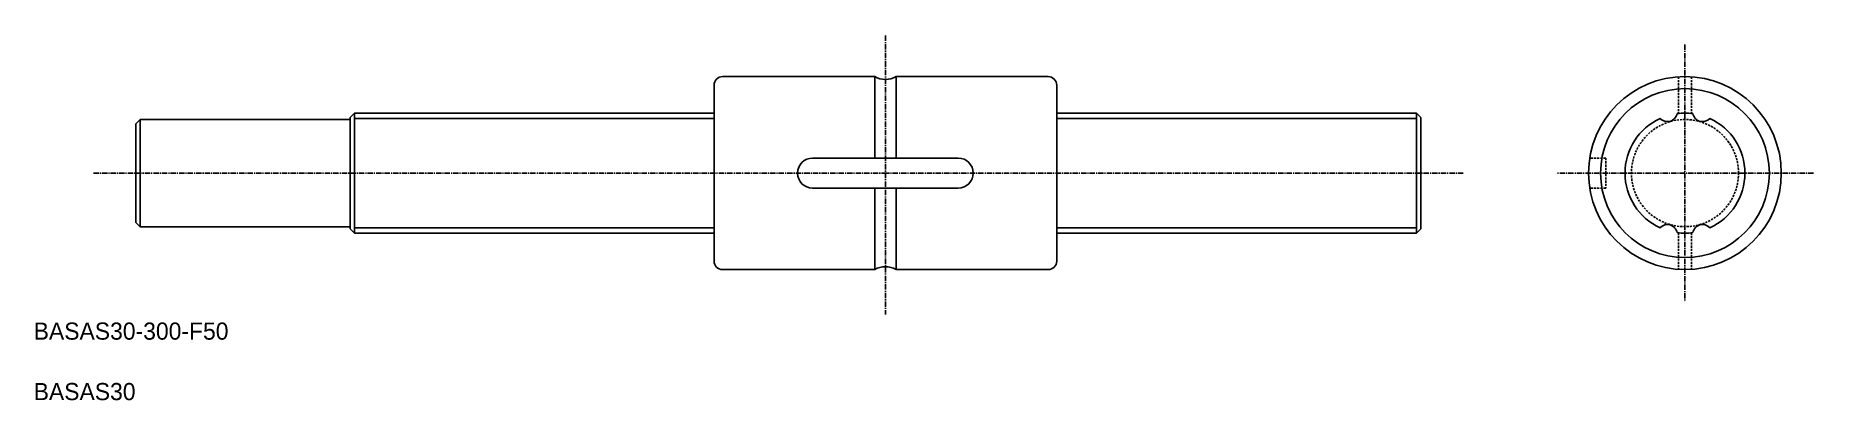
# Model space of a CAD drawing. Extents: x 56 to 471, y 57 to 142.
import ezdxf

# ---------------------------------------------------------------- set-up
doc = ezdxf.new("R2010")
doc.units = 0
doc.linetypes.add('CENTER', pattern=[2, 1.25, -0.25, 0.25, -0.25])
doc.linetypes.add('DASHED', pattern=[0.75, 0.5, -0.25])
doc.layers.get('0').update_dxf_attribs({"linetype": 'CONTINUOUS'})
doc.layers.add('CENTER', color=1, linetype='CENTER')

msp = doc.modelspace()

# ---------------------------------------------------------------- linework, layer by layer
at = {"color": 7, "linetype": 'CONTINUOUS'}
for p, q in [((214.47, 130.52), (214.47, 89.52)), ((216.47, 132.52), (251.97, 132.52)), ((251.97, 113.52), (251.97, 132.52)), ((292.47, 132.52), (256.97, 132.52)), ((256.97, 113.52), (256.97, 132.52)), ((294.47, 130.52), (294.47, 89.52)), ((79.47, 121.52), (80.47, 122.52)), ((79.47, 98.52), (79.47, 121.52)), ((129.47, 122.52), (80.47, 122.52)), ((80.47, 97.52), (80.47, 122.52)), ((129.47, 97.02), (129.47, 123.02)), ((130.47, 124.02), (214.47, 124.02)), ((130.47, 96.02), (130.47, 124.02)), ((130.47, 122.75), (214.47, 122.75)), ((378.47, 124.02), (294.47, 124.02)), ((378.47, 122.75), (294.47, 122.75)), ((378.47, 96.02), (378.47, 124.02)), ((379.47, 123.02), (378.47, 124.02)), ((379.47, 97.02), (379.47, 123.02)), ((237.47, 113.52), (271.47, 113.52)), ((237.47, 106.52), (271.47, 106.52)), ((251.97, 106.52), (251.97, 87.52)), ((256.97, 106.52), (256.97, 87.52)), ((79.47, 98.52), (80.47, 97.52)), ((129.47, 97.52), (80.47, 97.52)), ((130.47, 97.29), (214.47, 97.29)), ((130.47, 96.02), (214.47, 96.02)), ((378.47, 97.29), (294.47, 97.29)), ((378.47, 96.02), (294.47, 96.02)), ((379.47, 97.02), (378.47, 96.02)), ((216.47, 87.52), (251.97, 87.52)), ((256.97, 87.52), (292.47, 87.52))]:
    msp.add_line(p, q, dxfattribs=at)
at = {"color": 3, "linetype": 'DASHED'}
for p, q in [((439.67, 132.47), (439.67, 123.94)), ((442.67, 132.47), (442.67, 123.94)), ((422.67, 113.52), (418.94, 113.52)), ((422.67, 113.52), (422.67, 106.52)), ((422.67, 106.52), (418.94, 106.52)), ((439.67, 96.11), (439.67, 87.57)), ((442.67, 96.11), (442.67, 87.57))]:
    msp.add_line(p, q, dxfattribs=at)
for p, q in [((129.47, 123.02), (130.47, 124.02)), ((129.47, 97.02), (130.47, 96.02))]:
    msp.add_line(p, q)
at = {"color": 7, "linetype": 'CONTINUOUS'}
for radius in [22.5, 19.7]:
    msp.add_circle((441.17, 110.02), radius, dxfattribs=at)
at = {"color": 3, "linetype": 'DASHED'}
msp.add_circle((441.17, 110.02), 12.5, dxfattribs=at)
at = {"color": 7, "linetype": 'CONTINUOUS'}
for centre, radius, start, end in [((216.47, 130.52), 2, 90, 180), ((254.47, 136.85), 5, 239.9999, 299.9999), ((292.47, 130.52), 2, 0, 90), ((441.17, 110.02), 14, 114.5939, 245.4061), ((437.16, 124.68), 2.65, 226.5555, 281.8885), ((436.8, 124.57), 2.65, 290.1116, 345.4445), ((441.17, 110.02), 14, 82.5939, 97.4062), ((445.54, 124.57), 2.65, 194.5554, 249.8884), ((445.17, 124.68), 2.65, 258.1115, 313.4445), ((441.17, 110.02), 14, 294.5939, 65.4061), ((237.47, 110.02), 3.5, 90, 270), ((271.47, 110.02), 3.5, 270, 90), ((437.16, 95.37), 2.65, 78.1115, 133.4445), ((436.8, 95.48), 2.65, 14.5554, 69.8884), ((441.17, 110.02), 14, 262.5939, 277.4062), ((445.54, 95.48), 2.65, 110.1116, 165.4446), ((445.17, 95.37), 2.65, 46.5555, 101.8885), ((216.47, 89.52), 2, 180, 270), ((254.47, 83.19), 5, 60, 120), ((292.47, 89.52), 2, 270, 0)]:
    msp.add_arc(centre, radius, start, end, dxfattribs=at)
at = {"layer": 'CENTER', "color": 1, "linetype": 'CENTER'}
for p, q in [((254.47, 142.09), (254.47, 77.02)), ((441.17, 140.02), (441.17, 80.02)), ((69.54, 110.02), (254.47, 110.02)), ((389.4, 110.02), (254.47, 110.02)), ((471.17, 110.02), (411.17, 110.02))]:
    msp.add_line(p, q, dxfattribs=at)

# ---------------------------------------------------------------- texts
at = {"color": 7, "linetype": 'CONTINUOUS'}
for s, p in [('BASAS30-300-F50', (55.59, 71.17)), ('BASAS30', (55.59, 57.07))]:
    msp.add_text(s, height=4, dxfattribs=at).set_placement(p)

doc.saveas('drawing.dxf')
